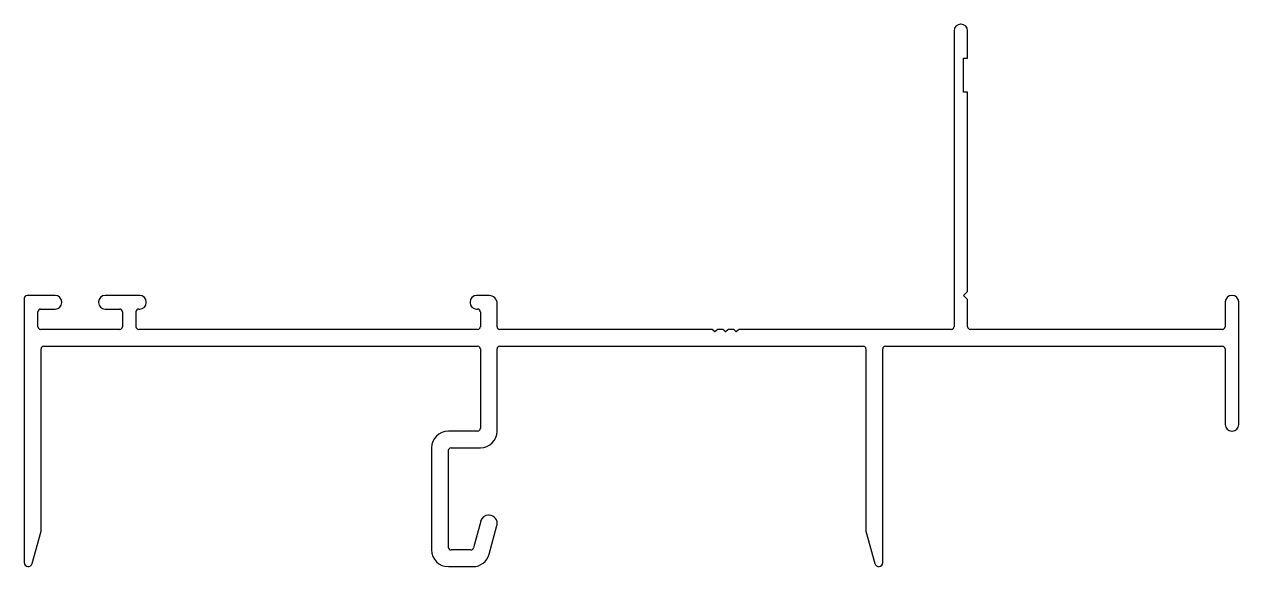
# Model space of a CAD drawing. Extents: x -54 to 60, y 10 to 60.
import ezdxf

# ---------------------------------------------------------------- set-up
doc = ezdxf.new("R2010")
doc.units = 0
doc.layers.get('0').update_dxf_attribs({"linetype": 'CONTINUOUS'})

msp = doc.modelspace()

# ---------------------------------------------------------------- linework, layer by layer
for p, q in [((33.69, 60.33), (33.64, 60.33)), ((33.03, 59.72), (33.03, 32)), ((34.3, 57.15), (34.3, 59.72)), ((33.92, 53.98), (33.92, 57.15)), ((33.92, 57.15), (34.3, 57.15)), ((34.3, 53.98), (33.92, 53.98)), ((34.3, 35.31), (34.3, 53.98)), ((33.92, 34.93), (34.3, 35.31)), ((-54.07, 34.67), (-54.07, 9.91)), ((-51.17, 34.93), (-53.81, 34.93)), ((-50.56, 34.26), (-50.56, 34.32)), ((-47.11, 34.32), (-47.11, 34.26)), ((-43.25, 34.93), (-46.5, 34.93)), ((-42.64, 34.26), (-42.64, 34.32)), ((-12.31, 34.32), (-12.31, 34.26)), ((-10.53, 34.93), (-11.7, 34.93)), ((-9.77, 32), (-9.77, 34.16)), ((34.3, 34.54), (33.92, 34.93)), ((34.3, 32), (34.3, 34.54)), ((58.43, 34.32), (58.43, 32)), ((59.09, 34.93), (59.04, 34.93)), ((59.7, 22.83), (59.7, 34.32)), ((-52.8, 32), (-52.8, 33.4)), ((-52.54, 33.66), (-51.17, 33.66)), ((-46.5, 33.66), (-45.13, 33.66)), ((-44.87, 33.4), (-44.87, 32)), ((-43.6, 32), (-43.6, 33.4)), ((-43.35, 33.66), (-43.25, 33.66)), ((-11.7, 33.66), (-11.6, 33.66)), ((-11.34, 33.4), (-11.34, 32)), ((-45.13, 31.75), (-52.54, 31.75)), ((-11.6, 31.75), (-43.35, 31.75)), ((10.28, 31.75), (-9.52, 31.75)), ((10.62, 31.51), (10.45, 31.68)), ((10.81, 31.68), (10.63, 31.51)), ((11.28, 31.75), (10.98, 31.75)), ((11.62, 31.51), (11.45, 31.68)), ((11.81, 31.68), (11.63, 31.51)), ((12.28, 31.75), (11.98, 31.75)), ((12.62, 31.51), (12.45, 31.68)), ((12.81, 31.68), (12.63, 31.51)), ((32.77, 31.75), (12.98, 31.75)), ((58.17, 31.75), (34.55, 31.75)), ((-52.49, 12.92), (-52.49, 29.92)), ((-52.24, 30.18), (-11.6, 30.18)), ((-11.34, 29.92), (-11.34, 22.48)), ((-9.77, 22.23), (-9.77, 29.92)), ((-9.52, 30.18), (24.52, 30.18)), ((24.77, 29.92), (24.77, 12.92)), ((26.35, 9.91), (26.35, 29.92)), ((26.6, 30.18), (58.17, 30.18)), ((58.43, 29.92), (58.43, 22.83)), ((-11.6, 22.23), (-14.34, 22.23)), ((59.04, 22.23), (59.09, 22.23)), ((-15.92, 20.65), (-15.92, 11.1)), ((-14.09, 20.65), (-11.34, 20.65)), ((-14.34, 11.35), (-14.34, 20.4)), ((-11.31, 13.79), (-11.98, 11.29)), ((-10.52, 14.35), (-10.58, 14.35)), ((-53.32, 9.81), (-52.5, 12.86)), ((-10.51, 10.69), (-9.79, 13.39)), ((24.78, 12.86), (25.6, 9.81)), ((-12.23, 11.1), (-14.09, 11.1)), ((-14.34, 9.53), (-12.03, 9.53))]:
    msp.add_line(p, q)
for centre, radius, start, end in [((33.64, 59.72), 0.61, 90, 180), ((33.69, 59.72), 0.61, 360, 90), ((-53.81, 34.67), 0.254, 90, 180), ((-51.17, 34.32), 0.61, 360, 90), ((-51.17, 34.26), 0.61, 270, 0), ((-46.5, 34.32), 0.61, 90, 180), ((-46.5, 34.26), 0.61, 180, 270), ((-43.25, 34.32), 0.61, 360, 90), ((-43.25, 34.26), 0.61, 270, 0), ((-11.7, 34.32), 0.61, 90, 180), ((-11.7, 34.26), 0.61, 180, 270), ((-10.53, 34.16), 0.762, 0, 90), ((59.04, 34.32), 0.61, 90, 180), ((59.09, 34.32), 0.61, 0, 90), ((-52.54, 33.4), 0.254, 90, 180), ((-45.13, 33.4), 0.254, 0, 90), ((-43.35, 33.4), 0.254, 90, 180), ((-11.6, 33.4), 0.254, 360, 90), ((-52.54, 32), 0.254, 180, 270), ((-45.13, 32), 0.254, 270, 360), ((-43.35, 32), 0.254, 180, 270), ((-11.6, 32), 0.254, 270, 360), ((-9.52, 32), 0.254, 180, 270), ((32.77, 32), 0.254, 270, 0), ((34.55, 32), 0.254, 180, 270), ((58.17, 32), 0.254, 270, 360), ((10.28, 31.5), 0.25, 45, 90), ((10.63, 31.51), 0.008, 225, 315), ((10.98, 31.5), 0.25, 90, 135), ((11.28, 31.5), 0.25, 45, 90), ((11.63, 31.51), 0.008, 225, 315), ((11.98, 31.5), 0.25, 90, 135), ((12.28, 31.5), 0.25, 45, 90), ((12.63, 31.51), 0.008, 225, 315), ((12.98, 31.5), 0.25, 90, 135), ((-52.24, 29.92), 0.254, 90, 180), ((-11.6, 29.92), 0.254, 0, 90), ((-9.52, 29.92), 0.254, 90, 180), ((24.52, 29.92), 0.254, 0, 90), ((26.6, 29.92), 0.254, 90, 180), ((58.17, 29.92), 0.254, 0, 90), ((59.04, 22.83), 0.61, 180, 270), ((59.09, 22.83), 0.61, 270, 0), ((-14.34, 20.65), 1.57, 90, 180), ((-11.6, 22.48), 0.254, 270, 0), ((-11.34, 22.23), 1.57, 270, 0), ((-14.09, 20.4), 0.254, 90, 180), ((-10.58, 13.59), 0.762, 90, 165), ((-10.52, 13.59), 0.762, 345, 90), ((-52.75, 12.92), 0.254, 345.001, 360), ((25.03, 12.92), 0.254, 180, 194.999), ((-14.34, 11.1), 1.57, 180, 270), ((-14.09, 11.35), 0.254, 180, 270), ((-12.23, 11.35), 0.254, 270, 345), ((-12.03, 11.1), 1.57, 270, 345), ((-53.69, 9.91), 0.381, 180, 345.001), ((25.97, 9.91), 0.381, 194.999, 360)]:
    msp.add_arc(centre, radius, start, end)

doc.saveas('drawing.dxf')
